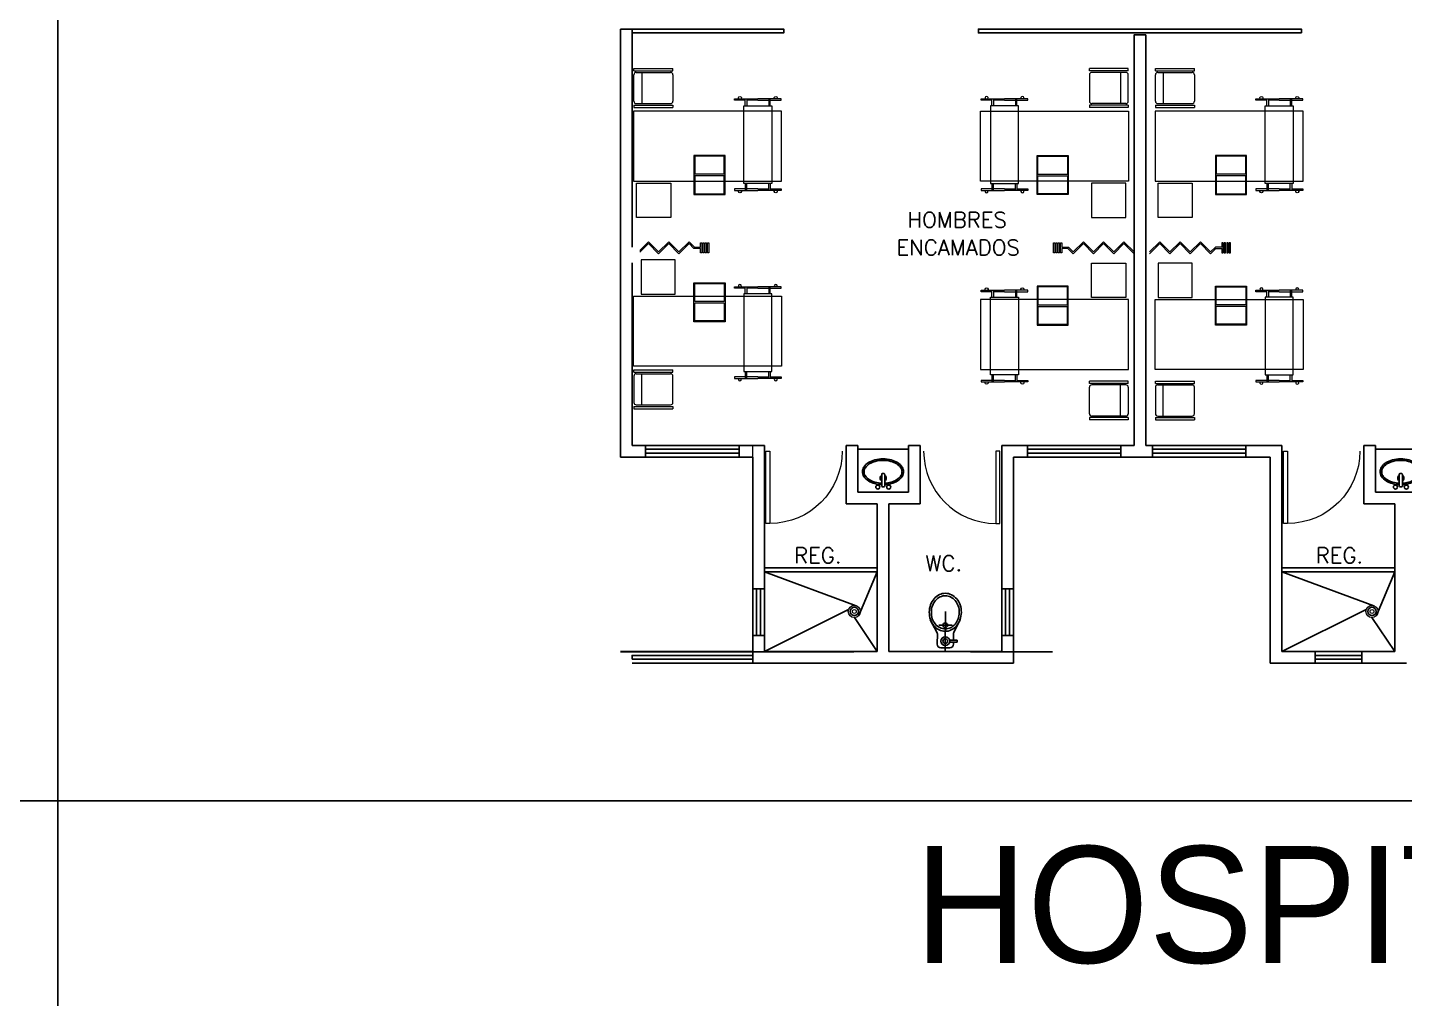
# Model space of a CAD drawing. Header units: millimetres. Extents: x 2523 to 2756, y 378 to 482.
# Drawn here: x 2637.31 to 2655, y 427.63 to 440.11 of the extents above; entities that cross this region are included whole.
import ezdxf

# ---------------------------------------------------------------- set-up
doc = ezdxf.new("R2010")
doc.units = ezdxf.units.MM
doc.linetypes.add('DASHED', pattern=[0.75, 0.5, -0.25])
doc.layers.get('Defpoints').update_dxf_attribs({"color": 8})
doc.layers.add('DESAGUE', color=255, linetype='Continuous', lineweight=0)
doc.layers.add('MOB', color=161, linetype='Continuous', lineweight=15)
for name, color, linetype in [('mob-f', 8, 'Continuous'), ('MOBILIARIO', 161, 'Continuous'), ('MS', 8, 'Continuous')]:
    doc.layers.add(name, color=color, linetype=linetype)
doc.styles.add('ROMANS', font='romans.shx')
doc.styles.add('STYLE1', font='GOTHIC.TTF')

# ---------------------------------------------------------------- blocks, each defined once
blk = doc.blocks.new('M')
at = {"layer": 'MOB'}
for p, q in [((-0.62, 0.8), (-0.32, 0.8)), ((-0.62, 0.78), (-0.62, 0.8)), ((-0.48, 0.78), (-0.62, 0.78)), ((-0.48, 0.71), (-0.48, 0.8)), ((-0.48, 0.8), (-0.46, 0.8)), ((-0.46, 0.8), (-0.46, 0.71)), ((-0.32, 0.78), (-0.46, 0.78)), ((-0.02, 0.8), (-0.32, 0.8)), ((-0.32, 0.78), (-0.18, 0.78)), ((-0.18, 0.8), (-0.18, 0.71)), ((-0.16, 0.8), (-0.18, 0.8)), ((-0.16, 0.71), (-0.16, 0.8)), ((-0.16, 0.78), (-0.02, 0.78)), ((-0.02, 0.78), (-0.02, 0.8)), ((-0.48, -0.29), (-0.48, -0.38)), ((-0.46, -0.38), (-0.46, -0.29)), ((-0.18, -0.38), (-0.18, -0.29)), ((-0.16, -0.29), (-0.16, -0.38)), ((-0.48, -0.36), (-0.62, -0.36)), ((-0.62, -0.36), (-0.62, -0.38)), ((-0.62, -0.38), (-0.32, -0.38)), ((-0.48, -0.38), (-0.46, -0.38)), ((-0.32, -0.36), (-0.46, -0.36)), ((-0.32, -0.36), (-0.18, -0.36)), ((-0.02, -0.38), (-0.32, -0.38)), ((-0.16, -0.38), (-0.18, -0.38)), ((-0.16, -0.36), (-0.02, -0.36)), ((-0.02, -0.36), (-0.02, -0.38))]:
    blk.add_line(p, q, dxfattribs=at)
blk.add_lwpolyline([(-0.5, 0.71), (-0.5, -0.29), (-0.14, -0.29), (-0.14, 0.71)], close=True, dxfattribs=at)
for centre, start, end in [((-0.55, 0.81), 330, 210), ((-0.09, 0.81), 330, 210), ((-0.55, -0.39), 150, 30), ((-0.09, -0.39), 150, 30)]:
    blk.add_arc(centre, 0.02, start, end, dxfattribs=at)
blk = doc.blocks.new('SANI')
for p, q in [((-0.216, 0.12), (-0.401, 0.208)), ((0.054, -0.001), (-0.512, 0.003)), ((-0.319, -0.094), (-0.318, 0.098)), ((-0.195, 0.116), (-0.107, 0.115)), ((-0.107, 0.165), (-0.108, 0.057)), ((-0.079, 0.165), (-0.107, 0.165)), ((-0.08, 0.055), (-0.079, 0.165)), ((-0.08, 0.115), (-0.049, 0.114)), ((0, -0.064), (0, 0.064)), ((-0.219, -0.119), (-0.396, -0.213)), ((-0.051, -0.114), (-0.195, -0.113))]:
    blk.add_line(p, q)
for points in [[(-0.232, -0.003, 0.114983), (-0.251, 0.082, 0.103863), (-0.31, 0.158, 0.09123), (-0.395, 0.207, 0.020986), (-0.5, 0.226, 0.083945), (-0.605, 0.209, 0.09123), (-0.69, 0.161, 0.103863), (-0.75, 0.086, 0.114983), (-0.77, 0.001, 0.114983), (-0.751, -0.084, 0.103863), (-0.693, -0.159, 0.09123), (-0.608, -0.208, 0.083945), (-0.503, -0.227, 0.083945), (-0.398, -0.21, 0.09123), (-0.312, -0.162, 0.103863), (-0.252, -0.087, 0.114983)], [(-0.266, -0.002, 0.114859), (-0.283, 0.072, 0.103833), (-0.334, 0.138, 0.091287), (-0.408, 0.181, 0.084042), (-0.5, 0.197, 0.084042), (-0.592, 0.182, 0.091287), (-0.666, 0.14, 0.103833), (-0.718, 0.075, 0.114859), (-0.736, 0.001, 0.114859), (-0.719, -0.073, 0.103833), (-0.668, -0.139, 0.091287), (-0.594, -0.182, 0.084042), (-0.503, -0.198, 0.084042), (-0.411, -0.184, 0.091287), (-0.336, -0.142, 0.103833), (-0.284, -0.076, 0.114859)]]:
    blk.add_lwpolyline(points, format="xyb", close=True)
for centre, radius in [((-0.318, -0.001), 0.0338), ((-0.093, -0.001), 0.0623), ((-0.093, -0.001), 0.0332)]:
    blk.add_circle(centre, radius)
for centre, start, end in [((-0.195, 0.166), 244.5146, 269.5917), ((-0.05, 0.064), 359.5917, 89.5917), ((-0.196, -0.163), 89.5917, 118.0604), ((-0.05, -0.064), 269.5917, 359.5917)]:
    blk.add_arc(centre, 0.05, start, end)
blk = doc.blocks.new('LLAVES')
at = {"color": 0, "linetype": 'ByBlock'}
for p, q in [((0.0154, 0.0047), (0.0154, -0.0047)), ((0.0948, 0.0097), (0.0204, 0.0097)), ((0.0998, -0.0047), (0.0998, 0.0047)), ((0.0204, -0.0098), (0.0948, -0.0098))]:
    blk.add_line(p, q, dxfattribs=at)
for centre in [(0.013, 0.0346), (0.013, -0.0355)]:
    blk.add_circle(centre, 0.013, dxfattribs=at)
for centre, start, end in [((0.0204, 0.0047), 90, 180), ((0.0948, 0.0047), 0, 90), ((0.0204, -0.0047), 180, 270), ((0.0948, -0.0047), 270, 360)]:
    blk.add_arc(centre, 0.005, start, end, dxfattribs=at)
blk = doc.blocks.new('A$C600B6E80')
for points in [[(0.332, 0.286, 0.050781), (0.319, 0.37, 0.076871), (0.284, 0.451, 0.107155), (0.226, 0.511, 0.146462), (0.166, 0.528, 0.146462), (0.107, 0.511, 0.107155), (0.049, 0.451, 0.076871), (0.014, 0.37, 0.063889), (0, 0.264, 0.063889), (0.014, 0.159, 0.076871), (0.049, 0.077, 0.107155), (0.107, 0.018, 0.146462), (0.166, 0, 0.146462), (0.226, 0.018, 0.107155), (0.284, 0.077, 0.076871), (0.319, 0.159, 0.053581), (0.332, 0.247, 0.063889)], [(0.312, 0.285, 0.050781), (0.3, 0.365, 0.076871), (0.267, 0.44, 0.107155), (0.215, 0.494, 0.146462), (0.166, 0.508, 0.146462), (0.118, 0.494, 0.107155), (0.066, 0.44, 0.076871), (0.033, 0.365, 0.063889), (0.02, 0.264, 0.063889), (0.033, 0.164, 0.076871), (0.066, 0.088, 0.107155), (0.118, 0.034, 0.146462), (0.166, 0.02, 0.146462), (0.215, 0.034, 0.107155), (0.267, 0.088, 0.076871), (0.3, 0.164, 0.053581), (0.312, 0.248, 0.053581)]]:
    blk.add_lwpolyline(points, format="xyb")
for start, end in [(29.1764, 150.8236), (209.1764, 330.8236)]:
    blk.add_arc((0.249, 0.266), 0.04, start, end)
at = {"xscale": 2, "yscale": 2, "zscale": 2, "rotation": 180}
blk.add_blockref('LLAVES', (0.389, 0.266), dxfattribs=at)
blk = doc.blocks.new('P10')
blk.add_lwpolyline([(-0.9, 0.9), (-0.95, 0.9), (-0.95, 0), (-0.9, 0)], close=True)
blk.add_arc((-0.9, 0), 0.9, 0, 90)
blk = doc.blocks.new('A$C6CEF0CB8')
at = {"layer": 'DESAGUE'}
for radius in [0.0967, 0.0313]:
    blk.add_circle((0.097, 0.097), radius, dxfattribs=at)

msp = doc.modelspace()

# ---------------------------------------------------------------- linework, layer by layer
for p, q in [((2644.9265, 434.5922), (2644.9265, 440.0922)), ((2645.0765, 437.2878), (2645.0765, 440.0922)), ((2645.0765, 434.7422), (2645.0765, 437.0878)), ((2645.2515, 434.7422), (2645.0765, 434.7422)), ((2645.2515, 434.7422), (2646.4515, 434.7422)), ((2645.2515, 434.7422), (2645.2515, 434.5922)), ((2645.2515, 434.6922), (2646.4515, 434.6922)), ((2645.2515, 434.6422), (2646.4515, 434.6422)), ((2646.7765, 434.7422), (2646.4515, 434.7422)), ((2646.4515, 434.7422), (2646.4515, 434.5922)), ((2646.7765, 434.7422), (2646.7765, 432.8983)), ((2647.8265, 434.7422), (2647.8265, 433.9922)), ((2647.8265, 434.7422), (2647.9765, 434.7422)), ((2647.9765, 434.7422), (2647.9765, 434.1422)), ((2648.6265, 434.7422), (2648.6265, 434.1422)), ((2648.6265, 434.7422), (2648.7765, 434.7422)), ((2648.7765, 434.7422), (2648.7765, 433.9922)), ((2649.8265, 434.7422), (2649.8265, 432.8983)), ((2650.1555, 434.7422), (2649.8265, 434.7422)), ((2650.1555, 434.7422), (2651.3555, 434.7422)), ((2650.1555, 434.7422), (2650.1555, 434.5922)), ((2650.1555, 434.6922), (2651.3555, 434.6922)), ((2650.1555, 434.6422), (2651.3555, 434.6422)), ((2651.5265, 434.7422), (2651.3555, 434.7422)), ((2651.3555, 434.7422), (2651.3555, 434.5922)), ((2651.7625, 434.7422), (2651.6765, 434.7422)), ((2651.7625, 434.7422), (2652.9625, 434.7422)), ((2651.7625, 434.7422), (2651.7625, 434.5922)), ((2651.7625, 434.6922), (2652.9625, 434.6922)), ((2651.7625, 434.6422), (2652.9625, 434.6422)), ((2653.4265, 434.7422), (2652.9625, 434.7422)), ((2652.9625, 434.7422), (2652.9625, 434.5922)), ((2653.4265, 434.7422), (2653.4265, 432.0922)), ((2654.4765, 434.7422), (2654.4765, 433.9922)), ((2654.4765, 434.7422), (2654.6265, 434.7422)), ((2654.6265, 434.7422), (2654.6265, 434.1422)), ((2644.9265, 434.5922), (2645.2515, 434.5922)), ((2645.2515, 434.5922), (2646.4515, 434.5922)), ((2646.4515, 434.5922), (2646.6265, 434.5922)), ((2646.6265, 434.5922), (2646.6265, 432.8983)), ((2649.9765, 434.5922), (2649.9765, 432.8983)), ((2650.1555, 434.5922), (2649.9765, 434.5922)), ((2650.1555, 434.5922), (2651.3555, 434.5922)), ((2651.7625, 434.5922), (2651.3555, 434.5922)), ((2651.7625, 434.5922), (2652.9625, 434.5922)), ((2653.2765, 434.5922), (2652.9625, 434.5922)), ((2653.2765, 434.5922), (2653.2765, 431.9422)), ((2647.9765, 434.1422), (2648.6265, 434.1422)), ((2654.6265, 434.1422), (2655.2765, 434.1422)), ((2647.8265, 433.9922), (2648.2248, 433.9922)), ((2648.2248, 433.9922), (2648.2248, 432.0922)), ((2648.3748, 433.9922), (2648.7765, 433.9922)), ((2648.3748, 433.9922), (2648.3748, 432.0922)), ((2654.4765, 433.9922), (2654.8748, 433.9922)), ((2654.8748, 433.9922), (2654.8748, 432.0922)), ((2646.6265, 432.2983), (2646.6265, 432.8983)), ((2646.6265, 432.8983), (2646.7765, 432.8983)), ((2646.6765, 432.2983), (2646.6765, 432.8983)), ((2646.7265, 432.2983), (2646.7265, 432.8983)), ((2646.7765, 432.2983), (2646.7765, 432.8983)), ((2649.8265, 432.2983), (2649.8265, 432.8983)), ((2649.8265, 432.8983), (2649.9765, 432.8983)), ((2649.8765, 432.2983), (2649.8765, 432.8983)), ((2649.9265, 432.2983), (2649.9265, 432.8983)), ((2649.9765, 432.2983), (2649.9765, 432.8983)), ((2646.6265, 432.2983), (2646.6265, 431.9422)), ((2646.6265, 432.2983), (2646.7765, 432.2983)), ((2646.7765, 432.2983), (2646.7765, 432.0922)), ((2649.8265, 432.2983), (2649.8265, 432.0922)), ((2649.8265, 432.2983), (2649.9765, 432.2983)), ((2649.9765, 432.2983), (2649.9765, 431.9422)), ((2645.0765, 432.0922), (2644.9265, 432.0922)), ((2646.6265, 432.0922), (2645.0765, 432.0922)), ((2646.7765, 432.0922), (2648.2248, 432.0922)), ((2649.8265, 432.0922), (2648.3748, 432.0922)), ((2653.8506, 432.0922), (2653.4265, 432.0922)), ((2653.8506, 432.0922), (2654.4506, 432.0922)), ((2653.8506, 432.0922), (2653.8506, 431.9422)), ((2653.8506, 432.0422), (2654.4506, 432.0422)), ((2653.8506, 431.9922), (2654.4506, 431.9922)), ((2654.4506, 432.0922), (2654.4506, 431.9422)), ((2654.4506, 432.0922), (2654.8748, 432.0922)), ((2646.6265, 431.9422), (2645.0765, 431.9422)), ((2648.2248, 431.9422), (2646.6265, 431.9422)), ((2649.9765, 431.9422), (2648.3748, 431.9422)), ((2653.8506, 431.9422), (2653.4248, 431.9422)), ((2653.8506, 431.9422), (2654.4506, 431.9422)), ((2654.4506, 431.9422), (2654.8765, 431.9422)), ((2654.8748, 431.9422), (2655.0248, 431.9422))]:
    msp.add_line(p, q)
at = {"linetype": 'DASHED', "ltscale": 6}
msp.add_line((2644.9265, 432.0906), (2650.4765, 432.0906), dxfattribs=at)
for points in [[(2645.0765, 440.0922), (2644.9265, 440.0922)], [(2645.0765, 440.0922), (2647.0265, 440.0922), (2647.0265, 440.0422), (2645.0765, 440.0422)], [(2651.5265, 434.7422), (2651.5265, 440.0172), (2651.6765, 440.0172), (2651.6765, 434.7422)], [(2646.7765, 431.9422), (2646.6265, 431.9422)], [(2648.3748, 431.9422), (2648.2248, 431.9422)], [(2649.9765, 431.9422), (2649.8265, 431.9422)], [(2653.2765, 431.9422), (2653.4265, 431.9422)]]:
    msp.add_lwpolyline(points)
for points in [[(2653.6765, 440.0422), (2649.5265, 440.0422), (2649.5265, 440.0922), (2653.6765, 440.0922)], [(2645.0765, 431.9922), (2646.6265, 431.9922), (2646.6265, 432.0422), (2645.0765, 432.0422)]]:
    msp.add_lwpolyline(points, close=True)
at = {"layer": 'Defpoints'}
for points in [[(2597.8912, 476.1288), (2637.7002, 476.1288), (2637.7002, 427.1975), (2597.8912, 427.1975)], [(2637.7002, 476.1288), (2717.3183, 476.1288), (2717.3183, 427.1975), (2637.7002, 427.1975)]]:
    msp.add_lwpolyline(points, close=True, dxfattribs=at)
for points in [[(2560.2731, 430.1749), (2637.7002, 430.1749)], [(2600.0821, 430.1749), (2736.8942, 430.1749)]]:
    msp.add_lwpolyline(points, dxfattribs=at)
at = {"layer": 'MOB'}
for p, q in [((2645.1011, 439.5852), (2645.6011, 439.5852)), ((2645.1011, 439.5552), (2645.1011, 439.5852)), ((2645.6011, 439.5552), (2645.6011, 439.5852)), ((2651.4519, 439.5852), (2650.9519, 439.5852)), ((2650.9519, 439.5552), (2650.9519, 439.5852)), ((2651.4519, 439.5552), (2651.4519, 439.5852)), ((2651.8011, 439.5852), (2652.3011, 439.5852)), ((2651.8011, 439.5552), (2651.8011, 439.5852)), ((2652.3011, 439.5552), (2652.3011, 439.5852)), ((2645.1011, 439.5552), (2645.6011, 439.5552)), ((2645.1011, 439.1652), (2645.1011, 439.5052)), ((2645.1311, 439.5352), (2645.5711, 439.5352)), ((2645.2011, 439.5352), (2645.2011, 439.1352)), ((2645.6011, 439.5052), (2645.6011, 439.1652)), ((2651.4519, 439.5552), (2650.9519, 439.5552)), ((2650.9519, 439.5052), (2650.9519, 439.1652)), ((2651.4219, 439.5352), (2650.9819, 439.5352)), ((2651.3519, 439.5352), (2651.3519, 439.1352)), ((2651.4519, 439.1652), (2651.4519, 439.5052)), ((2651.8011, 439.5552), (2652.3011, 439.5552)), ((2651.8011, 439.1652), (2651.8011, 439.5052)), ((2651.8311, 439.5352), (2652.2711, 439.5352)), ((2651.9011, 439.5352), (2651.9011, 439.1352)), ((2652.3011, 439.5052), (2652.3011, 439.1652)), ((2645.1011, 439.1152), (2645.6011, 439.1152)), ((2645.1011, 439.1152), (2645.1011, 439.0852)), ((2645.1011, 439.0852), (2645.6011, 439.0852)), ((2645.1311, 439.1352), (2645.5711, 439.1352)), ((2645.6011, 439.1152), (2645.6011, 439.0852)), ((2651.4519, 439.1152), (2650.9519, 439.1152)), ((2650.9519, 439.1152), (2650.9519, 439.0852)), ((2651.4519, 439.0852), (2650.9519, 439.0852)), ((2651.4219, 439.1352), (2650.9819, 439.1352)), ((2651.4519, 439.1152), (2651.4519, 439.0852)), ((2651.8011, 439.1152), (2652.3011, 439.1152)), ((2651.8011, 439.1152), (2651.8011, 439.0852)), ((2651.8011, 439.0852), (2652.3011, 439.0852)), ((2651.8311, 439.1352), (2652.2711, 439.1352)), ((2652.3011, 439.1152), (2652.3011, 439.0852)), ((2645.8718, 438.4667), (2645.8718, 437.9667)), ((2646.2718, 438.4667), (2645.8718, 438.4667)), ((2645.8818, 438.4567), (2645.8818, 438.2267)), ((2646.2618, 438.4567), (2645.8818, 438.4567)), ((2646.2618, 438.2267), (2646.2618, 438.4567)), ((2646.2718, 437.9667), (2646.2718, 438.4667)), ((2650.2812, 437.9667), (2650.2812, 438.4667)), ((2650.2812, 438.4667), (2650.6812, 438.4667)), ((2650.2912, 438.2267), (2650.2912, 438.4567)), ((2650.2912, 438.4567), (2650.6712, 438.4567)), ((2650.6712, 438.4567), (2650.6712, 438.2267)), ((2650.6812, 438.4667), (2650.6812, 437.9667)), ((2652.5718, 438.4667), (2652.5718, 437.9667)), ((2652.9718, 438.4667), (2652.5718, 438.4667)), ((2652.5818, 438.4567), (2652.5818, 438.2267)), ((2652.9618, 438.4567), (2652.5818, 438.4567)), ((2652.9618, 438.2267), (2652.9618, 438.4567)), ((2652.9718, 437.9667), (2652.9718, 438.4667)), ((2646.2618, 438.2267), (2645.8818, 438.2267)), ((2645.8818, 438.2067), (2645.8818, 437.9767)), ((2646.2618, 438.2067), (2645.8818, 438.2067)), ((2646.2618, 437.9767), (2646.2618, 438.2067)), ((2646.2718, 438.2267), (2646.272, 438.2267)), ((2646.2718, 438.2067), (2646.272, 438.2067)), ((2650.2812, 438.2267), (2650.281, 438.2267)), ((2650.2812, 438.2067), (2650.281, 438.2067)), ((2650.2912, 438.2267), (2650.6712, 438.2267)), ((2650.2912, 437.9767), (2650.2912, 438.2067)), ((2650.2912, 438.2067), (2650.6712, 438.2067)), ((2650.6712, 438.2067), (2650.6712, 437.9767)), ((2652.9618, 438.2267), (2652.5818, 438.2267)), ((2652.5818, 438.2067), (2652.5818, 437.9767)), ((2652.9618, 438.2067), (2652.5818, 438.2067)), ((2652.9618, 437.9767), (2652.9618, 438.2067)), ((2652.9718, 438.2267), (2652.972, 438.2267)), ((2652.9718, 438.2067), (2652.972, 438.2067)), ((2645.8818, 437.9767), (2646.2618, 437.9767)), ((2650.6712, 437.9767), (2650.2912, 437.9767)), ((2652.5818, 437.9767), (2652.9618, 437.9767)), ((2645.8718, 437.9667), (2646.2718, 437.9667)), ((2650.6812, 437.9667), (2650.2812, 437.9667)), ((2652.5718, 437.9667), (2652.9718, 437.9667)), ((2645.1765, 437.2481), (2645.2872, 437.3588)), ((2645.2872, 437.3343), (2645.1765, 437.2235)), ((2645.2872, 437.3588), (2645.4176, 437.2285)), ((2645.4176, 437.2039), (2645.2872, 437.3343)), ((2645.4176, 437.2285), (2645.548, 437.3588)), ((2645.548, 437.3343), (2645.4176, 437.2039)), ((2645.548, 437.3588), (2645.6784, 437.2285)), ((2645.6784, 437.2039), (2645.548, 437.3343)), ((2645.6784, 437.2285), (2645.8087, 437.3588)), ((2645.8087, 437.3343), (2645.6784, 437.2039)), ((2645.8087, 437.3588), (2645.8775, 437.29)), ((2645.8703, 437.2727), (2645.8087, 437.3343)), ((2645.955, 437.2727), (2645.8703, 437.2727)), ((2645.8775, 437.29), (2645.955, 437.29)), ((2645.955, 437.29), (2645.955, 437.3465)), ((2645.955, 437.3465), (2645.9724, 437.3465)), ((2645.955, 437.2162), (2645.955, 437.2727)), ((2645.9724, 437.3465), (2645.9724, 437.2162)), ((2650.5806, 437.3465), (2650.598, 437.3465)), ((2650.5806, 437.2162), (2650.5806, 437.3465)), ((2650.598, 437.3465), (2650.598, 437.29)), ((2650.598, 437.29), (2650.6827, 437.29)), ((2650.6755, 437.2727), (2650.598, 437.2727)), ((2650.598, 437.2727), (2650.598, 437.2162)), ((2650.7443, 437.2039), (2650.6755, 437.2727)), ((2650.6827, 437.29), (2650.7443, 437.2285)), ((2650.7443, 437.2285), (2650.8747, 437.3588)), ((2650.8747, 437.3343), (2650.7443, 437.2039)), ((2650.8747, 437.3588), (2651.005, 437.2285)), ((2651.005, 437.2039), (2650.8747, 437.3343)), ((2651.005, 437.2285), (2651.1354, 437.3588)), ((2651.1354, 437.3343), (2651.005, 437.2039)), ((2651.1354, 437.3588), (2651.2658, 437.2285)), ((2651.2658, 437.2039), (2651.1354, 437.3343)), ((2651.2658, 437.2285), (2651.3961, 437.3588)), ((2651.3961, 437.3343), (2651.2658, 437.2039)), ((2651.3961, 437.3588), (2651.5265, 437.2285)), ((2651.5265, 437.2039), (2651.3961, 437.3343)), ((2651.8569, 437.3588), (2651.7265, 437.2285)), ((2651.7265, 437.2039), (2651.8569, 437.3343)), ((2651.9872, 437.2285), (2651.8569, 437.3588)), ((2651.8569, 437.3343), (2651.9872, 437.2039)), ((2652.1176, 437.3588), (2651.9872, 437.2285)), ((2651.9872, 437.2039), (2652.1176, 437.3343)), ((2652.248, 437.2285), (2652.1176, 437.3588)), ((2652.1176, 437.3343), (2652.248, 437.2039)), ((2652.3784, 437.3588), (2652.248, 437.2285)), ((2652.248, 437.2039), (2652.3784, 437.3343)), ((2652.5087, 437.2285), (2652.3784, 437.3588)), ((2652.3784, 437.3343), (2652.5087, 437.2039)), ((2652.5703, 437.29), (2652.5087, 437.2285)), ((2652.5087, 437.2039), (2652.5775, 437.2727)), ((2652.655, 437.29), (2652.5703, 437.29)), ((2652.5775, 437.2727), (2652.655, 437.2727)), ((2652.6724, 437.3465), (2652.655, 437.3465)), ((2652.655, 437.3465), (2652.655, 437.29)), ((2652.655, 437.2727), (2652.655, 437.2162)), ((2652.6724, 437.2162), (2652.6724, 437.3465)), ((2645.9724, 437.2162), (2645.955, 437.2162)), ((2650.598, 437.2162), (2650.5806, 437.2162)), ((2652.655, 437.2162), (2652.6724, 437.2162)), ((2645.8718, 436.8316), (2646.2718, 436.8316)), ((2645.8718, 436.3316), (2645.8718, 436.8316)), ((2645.8818, 436.8216), (2646.2618, 436.8216)), ((2645.8818, 436.5916), (2645.8818, 436.8216)), ((2646.2618, 436.8216), (2646.2618, 436.5916)), ((2646.2718, 436.8316), (2646.2718, 436.3316)), ((2650.6812, 436.7876), (2650.2812, 436.7876)), ((2650.2812, 436.7876), (2650.2812, 436.2876)), ((2650.6712, 436.7776), (2650.2912, 436.7776)), ((2650.2912, 436.7776), (2650.2912, 436.5476)), ((2650.6712, 436.5476), (2650.6712, 436.7776)), ((2650.6812, 436.2876), (2650.6812, 436.7876)), ((2652.5718, 436.7876), (2652.9718, 436.7876)), ((2652.5718, 436.2876), (2652.5718, 436.7876)), ((2652.5818, 436.7776), (2652.9618, 436.7776)), ((2652.5818, 436.5476), (2652.5818, 436.7776)), ((2652.9618, 436.7776), (2652.9618, 436.5476)), ((2652.9718, 436.7876), (2652.9718, 436.2876)), ((2646.2618, 436.5916), (2645.8818, 436.5916)), ((2646.2618, 436.5716), (2645.8818, 436.5716)), ((2645.8818, 436.3416), (2645.8818, 436.5716)), ((2646.2618, 436.5716), (2646.2618, 436.3416)), ((2646.2718, 436.5916), (2646.272, 436.5916)), ((2646.2718, 436.5716), (2646.272, 436.5716)), ((2650.2812, 436.5476), (2650.281, 436.5476)), ((2650.2812, 436.5276), (2650.281, 436.5276)), ((2650.2912, 436.5476), (2650.6712, 436.5476)), ((2650.2912, 436.5276), (2650.6712, 436.5276)), ((2650.2912, 436.5276), (2650.2912, 436.2976)), ((2650.6712, 436.2976), (2650.6712, 436.5276)), ((2652.9618, 436.5476), (2652.5818, 436.5476)), ((2652.9618, 436.5276), (2652.5818, 436.5276)), ((2652.5818, 436.2976), (2652.5818, 436.5276)), ((2652.9618, 436.5276), (2652.9618, 436.2976)), ((2652.9718, 436.5476), (2652.972, 436.5476)), ((2652.9718, 436.5276), (2652.972, 436.5276)), ((2646.2718, 436.3316), (2645.8718, 436.3316)), ((2646.2618, 436.3416), (2645.8818, 436.3416)), ((2650.2812, 436.2876), (2650.6812, 436.2876)), ((2650.2912, 436.2976), (2650.6712, 436.2976)), ((2652.9718, 436.2876), (2652.5718, 436.2876)), ((2652.9618, 436.2976), (2652.5818, 436.2976)), ((2645.1011, 435.683), (2645.1011, 435.713)), ((2645.1011, 435.713), (2645.6011, 435.713)), ((2645.1011, 435.683), (2645.6011, 435.683)), ((2645.6011, 435.683), (2645.6011, 435.713)), ((2645.1011, 435.633), (2645.1011, 435.293)), ((2645.1311, 435.663), (2645.5711, 435.663)), ((2645.2011, 435.263), (2645.2011, 435.663)), ((2645.6011, 435.293), (2645.6011, 435.633)), ((2650.9519, 435.5391), (2650.9519, 435.5691)), ((2651.4519, 435.5691), (2650.9519, 435.5691)), ((2651.4519, 435.5391), (2650.9519, 435.5391)), ((2651.4219, 435.5191), (2650.9819, 435.5191)), ((2651.3519, 435.1191), (2651.3519, 435.5191)), ((2651.4519, 435.5391), (2651.4519, 435.5691)), ((2651.8011, 435.5391), (2651.8011, 435.5691)), ((2651.8011, 435.5691), (2652.3011, 435.5691)), ((2651.8011, 435.5391), (2652.3011, 435.5391)), ((2651.8311, 435.5191), (2652.2711, 435.5191)), ((2651.9011, 435.1191), (2651.9011, 435.5191)), ((2652.3011, 435.5391), (2652.3011, 435.5691)), ((2650.9519, 435.1491), (2650.9519, 435.4891)), ((2651.4519, 435.4891), (2651.4519, 435.1491)), ((2651.8011, 435.4891), (2651.8011, 435.1491)), ((2652.3011, 435.1491), (2652.3011, 435.4891)), ((2645.1011, 435.243), (2645.1011, 435.213)), ((2645.1011, 435.243), (2645.6011, 435.243)), ((2645.1011, 435.213), (2645.6011, 435.213)), ((2645.1311, 435.263), (2645.5711, 435.263)), ((2645.6011, 435.243), (2645.6011, 435.213)), ((2650.9519, 435.0991), (2650.9519, 435.0691)), ((2651.4519, 435.0991), (2650.9519, 435.0991)), ((2651.4519, 435.0691), (2650.9519, 435.0691)), ((2651.4219, 435.1191), (2650.9819, 435.1191)), ((2651.4519, 435.0991), (2651.4519, 435.0691)), ((2651.8011, 435.0991), (2651.8011, 435.0691)), ((2651.8011, 435.0991), (2652.3011, 435.0991)), ((2651.8011, 435.0691), (2652.3011, 435.0691)), ((2651.8311, 435.1191), (2652.2711, 435.1191)), ((2652.3011, 435.0991), (2652.3011, 435.0691)), ((2646.6265, 434.5922), (2646.6265, 434.7422))]:
    msp.add_line(p, q, dxfattribs=at)
for points in [[(2646.9976, 439.0372), (2645.0976, 439.0372), (2645.0976, 438.1372), (2646.9976, 438.1372)], [(2649.5554, 439.0372), (2651.4554, 439.0372), (2651.4554, 438.1372), (2649.5554, 438.1372)], [(2653.6976, 439.0372), (2651.7976, 439.0372), (2651.7976, 438.1372), (2653.6976, 438.1372)], [(2645.5737, 437.6712), (2645.1337, 437.6712), (2645.1337, 438.1112), (2645.5737, 438.1112)], [(2650.9794, 437.6712), (2651.4194, 437.6712), (2651.4194, 438.1112), (2650.9794, 438.1112)], [(2652.2737, 437.6712), (2651.8337, 437.6712), (2651.8337, 438.1112), (2652.2737, 438.1112)], [(2645.9854, 437.2162), (2645.9854, 437.3465), (2646.0028, 437.3465), (2646.0028, 437.2162)], [(2646.0158, 437.2162), (2646.0158, 437.3465), (2646.0332, 437.3465), (2646.0332, 437.2162)], [(2646.0463, 437.2162), (2646.0463, 437.3465), (2646.0636, 437.3465), (2646.0636, 437.2162)], [(2650.5068, 437.3465), (2650.5068, 437.2162), (2650.4894, 437.2162), (2650.4894, 437.3465)], [(2650.5372, 437.3465), (2650.5372, 437.2162), (2650.5198, 437.2162), (2650.5198, 437.3465)], [(2650.5676, 437.3465), (2650.5676, 437.2162), (2650.5502, 437.2162), (2650.5502, 437.3465)], [(2652.6854, 437.3465), (2652.6854, 437.2162), (2652.7028, 437.2162), (2652.7028, 437.3465)], [(2652.7158, 437.3465), (2652.7158, 437.2162), (2652.7332, 437.2162), (2652.7332, 437.3465)], [(2652.7463, 437.3465), (2652.7463, 437.2162), (2652.7636, 437.2162), (2652.7636, 437.3465)], [(2645.6329, 437.1271), (2645.1929, 437.1271), (2645.1929, 436.6871), (2645.6329, 436.6871)], [(2650.9794, 437.0831), (2651.4194, 437.0831), (2651.4194, 436.6431), (2650.9794, 436.6431)], [(2652.2737, 437.0831), (2651.8337, 437.0831), (2651.8337, 436.6431), (2652.2737, 436.6431)], [(2646.9976, 435.7611), (2645.0976, 435.7611), (2645.0976, 436.6611), (2646.9976, 436.6611)], [(2649.5554, 435.7172), (2651.4554, 435.7172), (2651.4554, 436.6172), (2649.5554, 436.6172)], [(2653.6976, 435.7172), (2651.7976, 435.7172), (2651.7976, 436.6172), (2653.6976, 436.6172)]]:
    msp.add_lwpolyline(points, close=True, dxfattribs=at)
for centre, start, end in [((2645.1311, 439.5052), 90, 180), ((2645.5711, 439.5052), 0, 90), ((2650.9819, 439.5052), 90, 180), ((2651.4219, 439.5052), 0, 90), ((2651.8311, 439.5052), 90, 180), ((2652.2711, 439.5052), 0, 90), ((2645.1311, 439.1652), 180, 270), ((2645.5711, 439.1652), 270, 0), ((2650.9819, 439.1652), 180, 270), ((2651.4219, 439.1652), 270, 0), ((2651.8311, 439.1652), 180, 270), ((2652.2711, 439.1652), 270, 0), ((2645.1311, 435.633), 90, 180), ((2645.5711, 435.633), 0, 90), ((2650.9819, 435.4891), 90, 180), ((2651.4219, 435.4891), 0, 90), ((2651.8311, 435.4891), 90, 180), ((2652.2711, 435.4891), 0, 90), ((2645.1311, 435.293), 180, 270), ((2645.5711, 435.293), 270, 0), ((2650.9819, 435.1491), 180, 270), ((2651.4219, 435.1491), 270, 0), ((2651.8311, 435.1491), 180, 270), ((2652.2711, 435.1491), 270, 0)]:
    msp.add_arc(centre, 0.03, start, end, dxfattribs=at)
at = {"layer": 'mob-f'}
msp.add_line((2654.6265, 434.6922), (2655.2765, 434.6922), dxfattribs=at)
at = {"layer": 'MOBILIARIO'}
for p, q in [((2647.9765, 434.6922), (2648.6265, 434.6922)), ((2646.7765, 433.1672), (2648.2248, 433.1672)), ((2646.7765, 433.1172), (2648.2248, 433.1172)), ((2646.7765, 433.1172), (2648.2248, 433.1172)), ((2646.7765, 433.1172), (2647.9574, 432.6804)), ((2647.9885, 432.5535), (2648.2248, 433.1172)), ((2653.4265, 433.1672), (2654.8748, 433.1672)), ((2653.4265, 433.1172), (2654.8748, 433.1172)), ((2653.4265, 433.1172), (2654.8748, 433.1172)), ((2653.4265, 433.1172), (2654.6074, 432.6804)), ((2654.6385, 432.5535), (2654.8748, 433.1172)), ((2646.7765, 432.0922), (2647.8593, 432.6313)), ((2647.9327, 432.5297), (2648.2248, 432.0922)), ((2653.4265, 432.0922), (2654.5093, 432.6313)), ((2654.5827, 432.5297), (2654.8748, 432.0922))]:
    msp.add_line(p, q, dxfattribs=at)
for centre in [(2647.9327, 432.6071), (2654.5827, 432.6071)]:
    msp.add_circle(centre, 0.0536, dxfattribs=at)

# ---------------------------------------------------------------- block references
at = {"xscale": 0.7999999998137355, "yscale": 0.7999999998137355, "zscale": 0.7999999998137355, "rotation": 180}
for p in [(2648.0101, 432.6845), (2648.0101, 432.6844), (2654.6601, 432.6845), (2654.6601, 432.6844)]:
    msp.add_blockref('A$C6CEF0CB8', p, dxfattribs=at)
at = {"layer": 'MOB', "xscale": -1}
for p in [(2646.3721, 438.3974), (2653.0721, 438.3974)]:
    msp.add_blockref('M', p, dxfattribs=at)
at = {"layer": 'MOB'}
msp.add_blockref('M', (2650.1809, 438.3974), dxfattribs=at)
at = {"layer": 'MOB', "rotation": 180}
for p in [(2646.3721, 436.4009), (2653.0721, 436.357)]:
    msp.add_blockref('M', p, dxfattribs=at)
at = {"layer": 'MOB', "xscale": -1, "rotation": 180}
msp.add_blockref('M', (2650.1809, 436.357), dxfattribs=at)
at = {"layer": 'MOB', "yscale": 1.031055193394423, "rotation": 180}
for p, xscale, zscale in [((2647.7765, 434.6672), -1.031055193394423, 1.0310551935507), ((2648.823, 434.6672), 1.031055193394423, 1.031055193394423), ((2654.4265, 434.6672), -1.031055193394423, 1.0310551935507)]:
    msp.add_blockref('P10', p, dxfattribs=dict(at, xscale=xscale, zscale=zscale))
at = {"layer": 'mob-f', "rotation": 269.9830715359784}
for p in [(2648.0372, 434.569), (2654.6872, 434.569)]:
    msp.add_blockref('A$C600B6E80', p, dxfattribs=at)
at = {"layer": 'MS', "xscale": 0.9090909091755748, "yscale": 0.9090909091755748, "zscale": 0.9090909091755748, "rotation": 270}
msp.add_blockref('SANI', (2649.1017, 432.1412), dxfattribs=at)

# ---------------------------------------------------------------- texts
at = {"style": 'ROMANS'}
for s, p in [('HOMBRES', (2648.6148, 437.5412)), ('ENCAMADOS ', (2648.4721, 437.1846)), ('REG.', (2647.1603, 433.2277)), ('REG.', (2653.8599, 433.2277)), ('WC.', (2648.8449, 433.1257))]:
    msp.add_text(s, height=0.2, dxfattribs=at).set_placement(p)
at = {"layer": 'Defpoints', "insert": (2657.733, 429.5911), "char_height": 1.5, "width": 50.411832, "attachment_point": 2, "style": 'STYLE1'}
msp.add_mtext('HOSPITALIZACION', dxfattribs=at)

doc.saveas('drawing.dxf')
